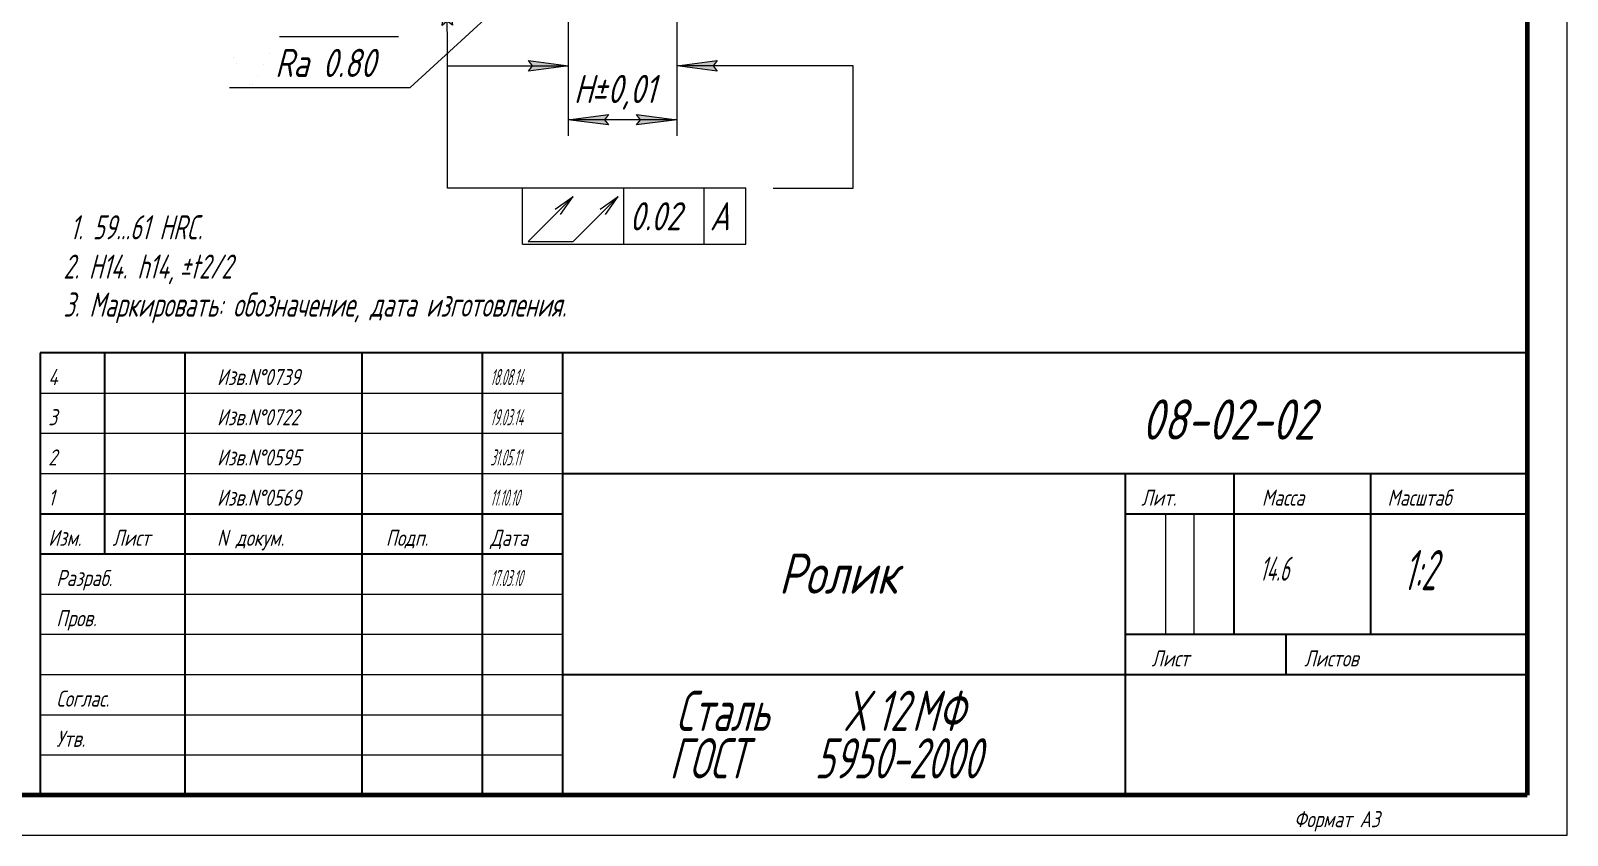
# Model space of a CAD drawing. Header units: millimetres. Extents: x 0 to 420, y 0 to 297.
# Drawn here: x 228.8 to 420, y 0 to 100.1 of the extents above; entities that cross this region are included whole.
import ezdxf

# ---------------------------------------------------------------- set-up
doc = ezdxf.new("R2010")
doc.units = ezdxf.units.MM
for name, pattern in [('K5LT32768', [0]), ('K5LT32771', [0]), ('K5LT32772', [0]), ('K5LT32773', [0]), ('K5LT_THIN', [0])]:
    doc.linetypes.add(name, pattern=pattern)
doc.layers.add('AM_5', color=94, linetype='Continuous', true_color=0x00a500)
for name, color, linetype in [('PH-5C40', 7, 'Continuous'), ('РАЗМЕРЫ', 7, 'Continuous'), ('РАМКА', 7, 'Continuous')]:
    doc.layers.add(name, color=color, linetype=linetype)
doc.styles.add('KDIMTEXTSTYLE', font='GOST_AU.SHX', dxfattribs={"width": 0.96, "oblique": 15, "height": 5})
doc.styles.add('KTEXTSTYLE', font='GOST_AU.SHX', dxfattribs={"width": 0.96, "height": 5})
doc.dimstyles.new('KDIMSTYLE (1.00)', dxfattribs={"dimtxt": 5, "dimasz": 1, "dimexe": 2, "dimexo": 0, "dimgap": 1, "dimtad": 1, "dimtxsty": 'KDIMTEXTSTYLE', "dimsah": 1, "dimcen": 0, "dimdle": 1, "dimadec": 0, "dimazin": 0, "dimtfac": 0.667, "dimtmove": 0, "dimatfit": 3, "dimfxl": 1, "dimtvp": 1, "dimtolj": 1, "dimtzin": 0, "dimarcsym": 0})

# ---------------------------------------------------------------- blocks, each defined once
blk = doc.blocks.new('U5')
at = {"layer": 'AM_5', "color": 140, "linetype": 'K5LT32771', "lineweight": 0, "true_color": 0x00c0ff}
blk.add_line((259.79, 99.37), (274.59, 99.37), dxfattribs=at)
at = {"layer": 'AM_5', "color": 140, "linetype": 'K5LT32771', "true_color": 0x00c0ff, "const_width": 0.001}
blk.add_lwpolyline([(253.73, 97.27), (256.16, 93.07), (259.79, 99.37)], dxfattribs=at)
at = {"layer": 'AM_5', "color": 7, "insert": (259.22, 97.83), "char_height": 3.5, "attachment_point": 1, "style": 'KTEXTSTYLE'}
blk.add_mtext('\\H3.5;\\W0.965;\\Q15;\\Q15;Ra 0.80', dxfattribs=at)
blk = doc.blocks.new('D12')
at = {"layer": 'РАЗМЕРЫ', "color": 7, "linetype": 'K5LT_THIN', "lineweight": 18}
for p, q in [((309.2, 105.73), (309.2, 87.01)), ((300.7, 88.36), (295.7, 89.01)), ((309.2, 89.01), (295.7, 89.01)), ((300.2, 89.01), (300.7, 88.36)), ((309.2, 89.01), (304.2, 88.36)), ((304.2, 88.36), (304.7, 89.01))]:
    blk.add_line(p, q, dxfattribs=at)
blk.add_wipeout([(296.4, 90.01), (296.4, 95.01), (308.02, 95.01), (308.02, 90.01)]).dxf.layer = 'РАЗМЕРЫ'
at = {"layer": 'РАЗМЕРЫ'}
for points in [[(295.7, 89.01), (300.7, 89.67), (300.2, 89.01), (300.7, 88.36)], [(304.2, 88.36), (309.2, 89.01), (304.2, 89.67), (304.7, 89.01)]]:
    blk.add_hatch(color=7, dxfattribs=at).paths.add_polyline_path(points)
at = {"layer": 'РАЗМЕРЫ', "color": 7, "linetype": 'K5LT_THIN', "lineweight": 18}
for p, q in [((295.7, 105.73), (295.7, 87.01)), ((295.7, 89.01), (300.7, 89.67)), ((300.7, 89.67), (300.2, 89.01)), ((304.7, 89.01), (304.2, 89.67)), ((304.2, 89.67), (309.2, 89.01))]:
    blk.add_line(p, q, dxfattribs=at)
at = {"layer": 'РАЗМЕРЫ', "color": 7, "char_height": 3.5, "attachment_point": 1, "style": 'KTEXTSTYLE'}
for s, insert in [('\\H3.5;\\W0.965;\\Q15;\\Q15;H', (296.4, 94.59)), ('\\H3.5;\\W0.965;\\Q15;\\Q15;±', (298.62, 94.59)), ('\\H3.5;\\W0.965;\\Q15;\\Q15;0,01', (300.57, 94.59))]:
    blk.add_mtext(s, dxfattribs=dict(at, insert=insert))
blk = doc.blocks.new('KDIMARROW_01')
blk.add_hatch(color=0).paths.add_polyline_path([(0, 0), (-5, 0.66), (-4.5, 0), (-5, -0.66)])
at = {"color": 0, "linetype": 'K5LT_THIN', "lineweight": 18}
for p, q in [((-4.5, 0), (-5, 0.66)), ((-5, 0.66), (0, 0)), ((0, 0), (-5, -0.66)), ((-5, -0.66), (-4.5, 0))]:
    blk.add_line(p, q, dxfattribs=at)
at = {"layer": 'PH-5C40', "color": 0, "linetype": 'K5LT_THIN', "lineweight": 18}
blk.add_line((0, 0), (-1, 0), dxfattribs=at)
blk = doc.blocks.new('U13')
at = {"layer": 'РАЗМЕРЫ', "color": 7, "linetype": 'K5LT_THIN', "lineweight": 18}
for p, q in [((290.02, 73.52), (290.02, 80.52)), ((290.02, 80.52), (302.62, 80.52)), ((302.62, 73.52), (302.62, 80.52)), ((302.62, 80.52), (312.61, 80.52)), ((312.61, 73.52), (312.61, 80.52)), ((312.61, 80.52), (317.79, 80.52)), ((317.79, 73.52), (317.79, 80.52)), ((290.72, 73.87), (296.32, 79.47)), ((294.08, 77.9), (296.32, 79.47)), ((294.75, 77.23), (296.32, 79.47)), ((296.32, 73.87), (301.92, 79.47)), ((299.68, 77.9), (301.92, 79.47)), ((300.35, 77.23), (301.92, 79.47)), ((290.02, 73.52), (302.62, 73.52)), ((290.72, 73.87), (296.32, 73.87)), ((302.62, 73.52), (312.61, 73.52)), ((312.61, 73.52), (317.79, 73.52))]:
    blk.add_line(p, q, dxfattribs=at)
at = {"layer": 'РАЗМЕРЫ', "color": 7, "char_height": 3.5, "attachment_point": 4, "style": 'KTEXTSTYLE'}
for s, insert in [('\\H3.5;\\W0.965;\\Q15;\\Q15;0.02', (303.32, 77)), ('\\H3.5;\\W0.965;\\Q15;\\Q15;A', (313.31, 77))]:
    blk.add_mtext(s, dxfattribs=dict(at, insert=insert))
blk = doc.blocks.new('U14')
at = {"layer": 'РАЗМЕРЫ'}
blk.add_hatch(color=7, dxfattribs=at).paths.add_polyline_path([(295.74, 95.7), (290.74, 96.36), (291.24, 95.7), (290.74, 95.04)])
at = {"layer": 'РАЗМЕРЫ', "color": 7, "linetype": 'K5LT_THIN', "lineweight": 18}
for p, q in [((280.67, 80.51), (280.67, 95.7)), ((280.67, 95.7), (295.74, 95.7)), ((291.24, 95.7), (290.74, 96.36)), ((290.74, 96.36), (295.74, 95.7)), ((295.74, 95.7), (290.74, 95.04)), ((290.74, 95.04), (291.24, 95.7)), ((290.02, 80.51), (280.67, 80.51))]:
    blk.add_line(p, q, dxfattribs=at)
blk = doc.blocks.new('U15')
at = {"layer": 'РАЗМЕРЫ'}
blk.add_hatch(color=7, dxfattribs=at).paths.add_polyline_path([(309.23, 95.7), (314.23, 96.36), (313.73, 95.7), (314.23, 95.04)])
at = {"layer": 'РАЗМЕРЫ', "color": 7, "linetype": 'K5LT_THIN', "lineweight": 18}
for p, q in [((309.23, 95.7), (314.23, 96.36)), ((314.23, 95.04), (309.23, 95.7)), ((331.16, 95.7), (309.23, 95.7)), ((314.23, 96.36), (313.73, 95.7)), ((313.73, 95.7), (314.23, 95.04)), ((331.16, 80.51), (331.16, 95.7)), ((321.18, 80.51), (331.16, 80.51))]:
    blk.add_line(p, q, dxfattribs=at)
blk = doc.blocks.new('U16')
at = {"layer": 'РАЗМЕРЫ'}
blk.add_hatch(color=7, dxfattribs=at).paths.add_polyline_path([(281.31, 100.76), (280.64, 105.76), (280, 100.75), (280.65, 101.26)])
at = {"layer": 'РАЗМЕРЫ', "color": 7, "linetype": 'K5LT_THIN', "lineweight": 18}
for p, q in [((280, 100.75), (280.64, 105.76)), ((280.64, 105.76), (281.31, 100.76)), ((280.67, 95.7), (280.64, 105.76)), ((280.65, 101.26), (280, 100.75)), ((281.31, 100.76), (280.65, 101.26))]:
    blk.add_line(p, q, dxfattribs=at)
blk = doc.blocks.new('U20')
at = {"layer": 'РАЗМЕРЫ'}
blk.add_hatch(color=7, dxfattribs=at).paths.add_polyline_path([(292.46, 107.19), (295.7, 111.05), (291.57, 108.16), (292.38, 108.01)])
at = {"layer": 'РАЗМЕРЫ', "color": 7, "linetype": 'K5LT_THIN', "lineweight": 18}
for p, q in [((276.03, 93.04), (295.7, 111.05)), ((291.57, 108.16), (295.7, 111.05)), ((295.7, 111.05), (292.46, 107.19)), ((292.38, 108.01), (291.57, 108.16)), ((292.46, 107.19), (292.38, 108.01)), ((253.57, 93.04), (276.03, 93.04))]:
    blk.add_line(p, q, dxfattribs=at)
blk = doc.blocks.new('T2')
at = {"color": 7, "char_height": 3, "attachment_point": 1, "style": 'KTEXTSTYLE'}
for s, insert in [('\\H3.5;\\W0.965;\\Q15;\\Q15;\\W0.815;\\H3.00;2. H14. h14, ', (232.88, 72.24)), ('\\H3.5;\\W0.965;\\Q15;\\Q15;\\W0.815;\\H3.00;±', (247.32, 72.24)), ('\\H3.5;\\W0.965;\\Q15;\\Q15;\\W0.815;\\H3.00;t2/2', (248.75, 72.24))]:
    blk.add_mtext(s, dxfattribs=dict(at, insert=insert))
blk = doc.blocks.new('T3')
at = {"color": 7, "char_height": 5, "attachment_point": 1, "style": 'KTEXTSTYLE'}
for s, insert in [('\\H3.5;\\W0.965;\\Q15;\\Q15;\\W0.815;\\H5.00;Сталь', (309.07, 17.98)), ('\\H3.5;\\W0.965;\\Q15;\\Q15;\\W0.815;\\H5.00; ', (328.38, 17.98)), ('\\H3.5;\\W0.965;\\Q15;\\Q15;\\W0.815;\\H5.00;Х', (330.1, 17.98)), ('\\H3.5;\\W0.965;\\Q15;\\Q15;\\W0.815;\\H5.00;12', (334.07, 17.98)), ('\\H3.5;\\W0.965;\\Q15;\\Q15;\\W0.815;\\H5.00;МФ', (338.44, 17.98))]:
    blk.add_mtext(s, dxfattribs=dict(at, insert=insert))
blk = doc.blocks.new('T4')
at = {"color": 7, "char_height": 5, "attachment_point": 1, "style": 'KTEXTSTYLE'}
for s, insert in [('\\H3.5;\\W0.965;\\Q15;\\Q15;\\W0.815;\\H5.00;ГОСТ', (308.27, 12.07)), ('\\H3.5;\\W0.965;\\Q15;\\Q15;\\W0.815;\\H5.00; 5950-2000', (324.28, 12.07))]:
    blk.add_mtext(s, dxfattribs=dict(at, insert=insert))
blk = doc.blocks.new('T5')
at = {"layer": 'РАМКА', "color": 7, "char_height": 2, "attachment_point": 1, "style": 'KTEXTSTYLE'}
for s, insert in [('\\H3.5;\\W0.965;\\Q15;\\Q15;\\H2.00;Изв.N', (252, 43)), ('\\H3.5;\\W0.965;\\Q15;\\Q15;\\H2.00;°', (257.08, 43)), ('\\H3.5;\\W0.965;\\Q15;\\Q15;\\H2.00;0569', (257.93, 43))]:
    blk.add_mtext(s, dxfattribs=dict(at, insert=insert))
blk = doc.blocks.new('T6')
at = {"layer": 'РАМКА', "color": 7, "char_height": 2, "attachment_point": 1, "style": 'KTEXTSTYLE'}
for s, insert in [('\\H3.5;\\W0.965;\\Q15;\\Q15;\\H2.00;Изв.N', (252, 48)), ('\\H3.5;\\W0.965;\\Q15;\\Q15;\\H2.00;°', (257.08, 48)), ('\\H3.5;\\W0.965;\\Q15;\\Q15;\\H2.00;0595', (257.93, 48))]:
    blk.add_mtext(s, dxfattribs=dict(at, insert=insert))
blk = doc.blocks.new('T7')
at = {"layer": 'РАМКА', "color": 7, "char_height": 2, "attachment_point": 1, "style": 'KTEXTSTYLE'}
for s, insert in [('\\H3.5;\\W0.965;\\Q15;\\Q15;\\H2.00;Изв.N', (252, 53)), ('\\H3.5;\\W0.965;\\Q15;\\Q15;\\H2.00;°', (257.08, 53)), ('\\H3.5;\\W0.965;\\Q15;\\Q15;\\H2.00;0722', (257.93, 53))]:
    blk.add_mtext(s, dxfattribs=dict(at, insert=insert))
blk = doc.blocks.new('T8')
at = {"layer": 'РАМКА', "color": 7, "char_height": 2, "attachment_point": 1, "style": 'KTEXTSTYLE'}
for s, insert in [('\\H3.5;\\W0.965;\\Q15;\\Q15;\\H2.00;Изв.N', (252, 58)), ('\\H3.5;\\W0.965;\\Q15;\\Q15;\\H2.00;°', (257.08, 58)), ('\\H3.5;\\W0.965;\\Q15;\\Q15;\\H2.00;0739', (257.93, 58))]:
    blk.add_mtext(s, dxfattribs=dict(at, insert=insert))

msp = doc.modelspace()

# ---------------------------------------------------------------- linework, layer by layer
at = {"layer": 'РАМКА', "color": 7, "linetype": 'K5LT32768', "lineweight": 18}
for p, q in [((420, 0), (420, 297)), ((230, 55), (295, 55)), ((230, 50), (295, 50)), ((230, 45), (295.021, 45)), ((370, 40), (370, 25)), ((373.533, 40), (373.533, 25)), ((230, 30), (295, 30)), ((230, 25), (295, 25)), ((230, 20), (295.021, 20)), ((230, 15), (295, 15)), ((230, 10), (295, 10)), ((0, 0), (420, 0))]:
    msp.add_line(p, q, dxfattribs=at)
at = {"layer": 'РАМКА', "color": 7, "linetype": 'K5LT32772', "lineweight": 100}
for points in [[(415, 292), (415, 5)], [(415, 5), (20, 5)]]:
    msp.add_lwpolyline(points, dxfattribs=at)
at = {"layer": 'РАМКА', "color": 7, "linetype": 'K5LT32773', "lineweight": 30}
for points in [[(415, 60), (230, 60)], [(230, 60), (230, 5)], [(238, 60), (238, 35)], [(248, 60), (248, 5)], [(270, 60), (270, 5)], [(285, 60), (285, 5)], [(295, 60), (295, 5)], [(295.021, 45), (415, 45)], [(365, 45), (365, 5)], [(378.533, 45), (378.533, 25)], [(395.533, 45), (395.533, 25)], [(230, 40), (295, 40)], [(365, 40), (415, 40)], [(230, 35), (295, 35)], [(365, 25), (415, 25)], [(385, 25), (385, 20)], [(295.021, 20), (415, 20)]]:
    msp.add_lwpolyline(points, dxfattribs=at)

# ---------------------------------------------------------------- block references
for name in ['U5', 'T2', 'T3', 'T4']:
    msp.add_blockref(name, (0, 0))
at = {"layer": 'РАЗМЕРЫ'}
for name in ['U16', 'U13']:
    msp.add_blockref(name, (0, 0), dxfattribs=at)
at = {"layer": 'РАМКА'}
for name in ['T8', 'T7', 'T6', 'T5']:
    msp.add_blockref(name, (0, 0), dxfattribs=at)

# ---------------------------------------------------------------- texts
at = {"color": 7, "attachment_point": 1, "style": 'KTEXTSTYLE'}
for s, insert, char_height in [('\\H3.5;\\W0.965;\\Q15;\\Q15;\\W0.815;\\H3.00;1. 59...61 HRC.', (233.714, 77.132), 3), ('\\H3.5;\\W0.965;\\Q15;\\Q15;\\W0.815;\\H3.00;3. Маркировать: обозначение, дата изготовления.', (232.878, 67.511), 3), ('\\H3.5;\\W0.965;\\Q15;\\Q15;\\H5.00;08-02-02', (367.042, 54.219), 5), ('\\H3.5;\\W0.965;\\Q15;\\Q15;\\H5.00;Ролик', (321.878, 35.04), 5)]:
    msp.add_mtext(s, dxfattribs=dict(at, insert=insert, char_height=char_height))
at = {"layer": 'РАЗМЕРЫ', "color": 7, "attachment_point": 1, "style": 'KTEXTSTYLE'}
for s, insert, char_height in [('\\H3.5;\\W0.965;\\Q15;\\Q15;\\W0.665;\\H3.00;14.6', (381.728, 34.659), 3), ('\\H3.5;\\W0.965;\\Q15;\\Q15;\\W0.665;\\H5.00;1:2', (399.559, 35.484), 5)]:
    msp.add_mtext(s, dxfattribs=dict(at, insert=insert, char_height=char_height))
at = {"layer": 'РАМКА', "color": 7, "char_height": 2, "attachment_point": 1, "style": 'KTEXTSTYLE'}
for s, insert in [('\\H3.5;\\W0.965;\\Q15;\\Q15;\\H2.00;4', (231, 58)), ('\\H3.5;\\W0.965;\\Q15;\\Q15;\\W0.565;\\H2.00;18.08.14', (286, 58)), ('\\H3.5;\\W0.965;\\Q15;\\Q15;\\H2.00;3', (231, 53)), ('\\H3.5;\\W0.965;\\Q15;\\Q15;\\W0.565;\\H2.00;19.03.14', (286, 53)), ('\\H3.5;\\W0.965;\\Q15;\\Q15;\\H2.00;2', (231, 48)), ('\\H3.5;\\W0.965;\\Q15;\\Q15;\\W0.565;\\H2.00;31.05.11', (286, 48)), ('\\H3.5;\\W0.965;\\Q15;\\Q15;\\H2.00;1', (231, 43)), ('\\H3.5;\\W0.965;\\Q15;\\Q15;\\W0.565;\\H2.00;11.10.10', (286, 43)), ('\\H3.5;\\W0.965;\\Q15;\\Q15;\\H2.00;Лит.', (367, 43)), ('\\H3.5;\\W0.965;\\Q15;\\Q15;\\H2.00;Масса', (382, 43)), ('\\H3.5;\\W0.965;\\Q15;\\Q15;\\H2.00;Масштаб', (397.631, 43)), ('\\H3.5;\\W0.965;\\Q15;\\Q15;\\H2.00;Изм.', (231, 38)), ('\\H3.5;\\W0.965;\\Q15;\\Q15;\\H2.00;Лист', (239, 38)), ('\\H3.5;\\W0.965;\\Q15;\\Q15;\\H2.00;N докум.', (252, 38)), ('\\H3.5;\\W0.965;\\Q15;\\Q15;\\H2.00;Подп.', (273, 38)), ('\\H3.5;\\W0.965;\\Q15;\\Q15;\\H2.00;Дата', (286, 38)), ('\\H3.5;\\W0.965;\\Q15;\\Q15;\\H2.00;Разраб.', (232, 33)), ('\\H3.5;\\W0.965;\\Q15;\\Q15;\\W0.565;\\H2.00;17.03.10', (286, 33)), ('\\H3.5;\\W0.965;\\Q15;\\Q15;\\H2.00;Пров.', (232, 28)), ('\\H3.5;\\W0.965;\\Q15;\\Q15;\\H2.00;Лист', (368.265, 23)), ('\\H3.5;\\W0.965;\\Q15;\\Q15;\\H2.00;Листов', (387.265, 23)), ('\\H3.5;\\W0.965;\\Q15;\\Q15;\\H2.00;Соглас.', (232, 18)), ('\\H3.5;\\W0.965;\\Q15;\\Q15;\\H2.00;Утв.', (232, 13)), ('\\H3.5;\\W0.965;\\Q15;\\Q15;\\H2.00;Формат A3', (386, 3))]:
    msp.add_mtext(s, dxfattribs=dict(at, insert=insert))

# ---------------------------------------------------------------- dimensions: what is measured, and where the dimension line sits
at = {"layer": 'РАЗМЕРЫ', "color": 7}
dim = msp.add_linear_dim(base=(309.204, 89.014), p1=(295.704, 105.726), p2=(309.204, 105.726), text='\\H3.5;\\W0.965;\\Q15;\\H3.5;\\W0.965;\\Q15;\\Q15;H\\Q15;±\\Q15;0,01', dimstyle='KDIMSTYLE (1.00)', override={"dimexo": 0, "dimblk1": 'KDIMARROW_01', "dimblk2": 'KDIMARROW_01', "dimse1": 0, "dimse2": 0, "dimclrt": 7, "dimtolj": 1}, dxfattribs=at)
dim.commit()
dim.dimension.update_dxf_attribs({"geometry": 'D12', "text_midpoint": (302.454, 89.014), "dimtype": 160})

# ---------------------------------------------------------------- next in the draw order: block references
at = {"layer": 'РАЗМЕРЫ'}
for name in ['U20', 'U14', 'U15']:
    msp.add_blockref(name, (0, 0), dxfattribs=at)

doc.saveas('drawing.dxf')
